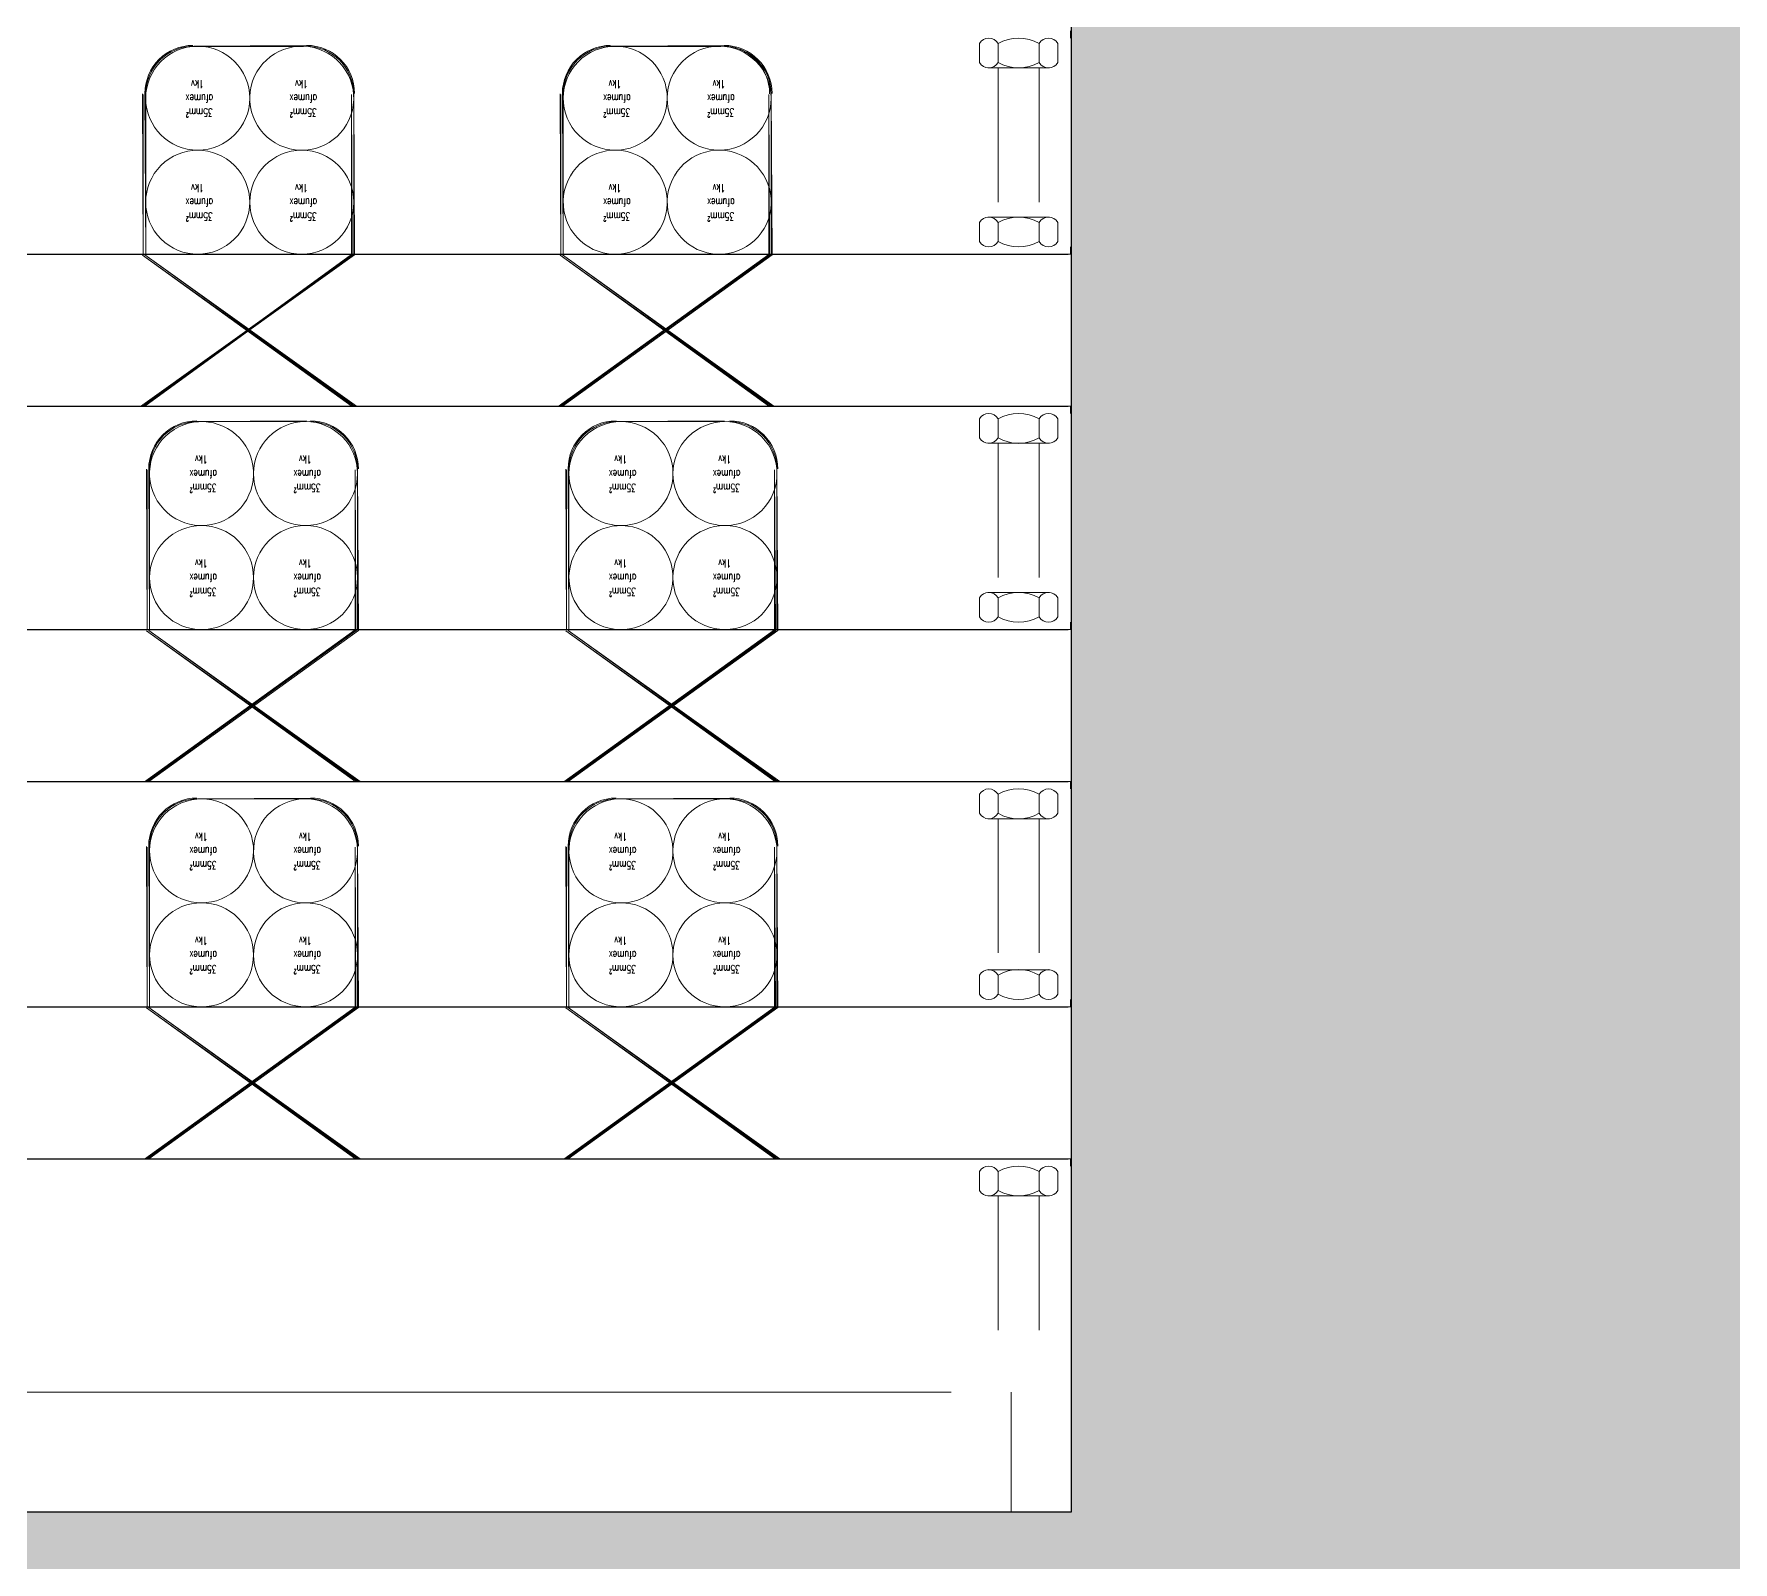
# Model space of a CAD drawing. Extents: x -14.2 to 52.3, y 3.7 to 90.9.
# Drawn here: x 12.7176 to 12.9299, y 17.6124 to 17.8035 of the extents above; entities that cross this region are included whole.
import ezdxf

# ---------------------------------------------------------------- set-up
doc = ezdxf.new("R2010")
doc.units = 0
for name, color, linetype, lineweight in [('limpo_PINI-PSG-PE-0102-LAZ-R00$0$0-1', 7, 'Continuous', 5), ('limpo_PINI-PSG-PE-0102-LAZ-R00$0$A-DETL', 1, 'Continuous', 5), ('limpo_PINI-PSG-PE-0102-LAZ-R00$0$A-DETL-GENF', 1, 'Continuous', 5), ('limpo_PINI-PSG-PE-0102-LAZ-R00$0$A-WALL-FNSH', 1, 'Continuous', 40), ('limpo_PINI-PSG-PE-0102-LAZ-R00$0$PNIN-HID-PL-0009-LAZ-R00_dwg', 8, 'Continuous', 5)]:
    doc.layers.add(name, color=color, linetype=linetype, lineweight=lineweight)
doc.layers.add('limpo_PINI-PSG-PE-0102-LAZ-R00$0$0-8', color=7, linetype='Continuous', lineweight=5, true_color=0x999999)
doc.layers.add('limpo_PINI-PSG-PE-0102-LAZ-R00$0$XR_ARQT', color=7, linetype='Continuous')
doc.layers.add('XR_ARQT', color=7, linetype='Continuous')
doc.styles.add('limpo_PINI-PSG-PE-0102-LAZ-R00$0$RomanS_2', font='romans__.ttf', dxfattribs={"width": 0.7, "height": 0.001})

# ---------------------------------------------------------------- blocks, each defined once
blk = doc.blocks.new('limpo_PINI-PSG-PE-0102-LAZ-R00$0$LAZ GERAL - PNE_dwg-25011385-009 - PRE - PAV_ LAZER - GERAL')
at = {"layer": 'limpo_PINI-PSG-PE-0102-LAZ-R00$0$0-8'}
for p, q in [((-8.780023387774634, -7.027509098863607), (-8.780023387774634, -7.026588197588922)), ((-8.791407511895684, -7.028180776160962), (-8.791407511895684, -7.03055714364648)), ((-8.78908513025921, -7.030557141375542), (-8.78908513025921, -7.028180778431899)), ((-8.783933004468494, -7.028180776160962), (-8.783933004468494, -7.03055714364648)), ((-8.781610623967438, -7.028180776160962), (-8.781610623967438, -7.03055714364648)), ((-8.782656605043798, -7.031228823214775), (-8.790361529683878, -7.031228823214775)), ((-8.78908502920251, -7.048004218685627), (-8.78908502920251, -7.031228820943838)), ((-8.783932903411795, -7.048004220956564), (-8.783932903411795, -7.031228820943838)), ((-8.782656559625082, -7.049878039175276), (-8.790361483129672, -7.049878039175276)), ((-8.791407466476969, -7.052926083958148), (-8.791407466476969, -7.050549718743561)), ((-8.789085083704975, -7.050549718743561), (-8.789085083704975, -7.052926081687211)), ((-8.78393295791426, -7.052926083958148), (-8.78393295791426, -7.050549716472631)), ((-8.781610577413232, -7.052926083958148), (-8.781610577413232, -7.050549718743561)), ((-8.77999626533554, -7.054518623924295), (-9.8292980312672, -7.054518623924295)), ((-8.869509757703355, -7.054518396830559), (-8.869509757703355, -7.054020757329468)), ((-8.817327602636624, -7.054518362766508), (-8.817327602636624, -7.054020725536347)), ((-8.780023342355875, -7.053597761255503), (-8.780023342355875, -7.054518662530192)), ((-8.780023342355875, -7.074439482831956), (-8.780023342355875, -7.073518583828211)), ((-8.791407466476969, -7.075111162400255), (-8.791407466476969, -7.077487529885772)), ((-8.789085084840465, -7.077487527614835), (-8.789085084840465, -7.075111164671192)), ((-8.78393295904975, -7.075111162400255), (-8.78393295904975, -7.077487529885772)), ((-8.781610577413232, -7.075111162400255), (-8.781610577413232, -7.077487529885772)), ((-8.782656560760529, -7.078159209454064), (-8.790361483129672, -7.078159209454064)), ((-8.789084981512815, -7.094934607195853), (-8.789084981512815, -7.078159209454064)), ((-8.7839328557221, -7.094934607195853), (-8.7839328557221, -7.078159209454064)), ((-8.782656559625082, -7.096808523064851), (-8.790361483129672, -7.096808523064851)), ((-8.791407466476969, -7.099856567847738), (-8.791407466476969, -7.097480200362206)), ((-8.789085084840465, -7.097480200362206), (-8.789085084840465, -7.099856567847738)), ((-8.78393295904975, -7.0998565655768), (-8.78393295904975, -7.097480202633143)), ((-8.781610577413232, -7.0998565655768), (-8.781610577413232, -7.097480200362206)), ((-8.780023342355875, -7.100528247416023), (-8.780023342355875, -7.101449148690705)), ((-8.779996496658697, -7.101449110084801), (-9.8292980312672, -7.101449110084801)), ((-8.780023342355875, -7.121369968992475), (-8.780023342355875, -7.1204490677178)), ((-8.791407466476969, -7.12204164628983), (-8.791407466476969, -7.124418013775347)), ((-8.789085084840465, -7.124418013775347), (-8.789085084840465, -7.12204164628983)), ((-8.78393295904975, -7.122041648560767), (-8.78393295904975, -7.12441801150441)), ((-8.781610577413232, -7.12204164628983), (-8.781610577413232, -7.12441801150441)), ((-8.782656560760529, -7.125089691072702), (-8.790361483129672, -7.125089691072702)), ((-8.789084982648305, -7.141865091085442), (-8.789084982648305, -7.125089691072702)), ((-8.78393285685759, -7.141865091085442), (-8.78393285685759, -7.125089693343639)), ((-8.791407466476969, -7.147018008297685), (-8.791407466476969, -7.144641643083105)), ((-8.782656558489592, -7.14396996578575), (-8.790361481994182, -7.14396996578575)), ((-8.789085084840465, -7.144641643083105), (-8.789085084840465, -7.147018010568623)), ((-8.78393295791426, -7.147018008297685), (-8.78393295791426, -7.144641645354035)), ((-8.781610577413232, -7.147018008297685), (-8.781610577413232, -7.144641643083105)), ((-8.780023342355875, -7.147689690136914), (-8.780023342355875, -7.14861059141159)), ((-8.779996729120256, -7.148610550534762), (-9.8292980312672, -7.148610550534762)), ((-8.791407466476969, -7.169203089010715), (-8.791407466476969, -7.171579456496239)), ((-8.789085084840465, -7.171579454225302), (-8.789085084840465, -7.169203089010715)), ((-8.78393295904975, -7.169203089010715), (-8.78393295904975, -7.171579454225302)), ((-8.781610577413232, -7.169203089010715), (-8.781610577413232, -7.171579456496239)), ((-8.780023343491365, -7.16853141171336), (-8.780023343491365, -7.167610512709622)), ((-8.782656559625082, -7.172251136064538), (-8.790361483129672, -7.172251136064538)), ((-8.789084981512815, -7.18902104495168), (-8.789084981512815, -7.172251136064538)), ((-8.78393285685759, -7.189021069931982), (-8.78393285685759, -7.172251138335476))]:
    blk.add_line(p, q, dxfattribs=at)
at = {"layer": 'limpo_PINI-PSG-PE-0102-LAZ-R00$0$0-8', "flags": 128}
for points in [[(-8.87550975824874, -7.028418979281188), (-8.889609759473615, -7.028518979990483), (-8.875609758958035, -7.028518979990483)], [(-8.823327604317456, -7.028418945217133), (-8.837427602135946, -7.028518945926429), (-8.823427603891304, -7.028518945926429)], [(-8.895948382836394, -7.073518922197827), (-8.869509758838802, -7.054618978899718), (-8.86960975841265, -7.034518977129466), (-8.86960975841265, -7.05451898046136), (-8.895709758457357, -7.073518922197827)], [(-8.895709758457357, -7.034418978691107), (-8.895609758883523, -7.05451898046136), (-8.895609758883523, -7.034518977129466)], [(-8.843527603390626, -7.073518890404706), (-8.817327602636624, -7.054618947106604), (-8.81742760334592, -7.034518947607285), (-8.81742760334592, -7.054518946397309), (-8.84376622890511, -7.073518888133769)], [(-8.843527603390626, -7.03441894689799), (-8.84342760268133, -7.054518946397309), (-8.84342760268133, -7.034518945336348)], [(-9.8292980312672, -7.054519312018186), (-9.829298031267214, -7.073519312799014), (-8.77999635899107, -7.073519312799014)], [(-8.869509758838802, -7.073518922197827), (-8.895709758457357, -7.054618981170655), (-8.869271133324318, -7.073518924468765)], [(-8.817327602636624, -7.073518888133769), (-8.843527602255136, -7.054618947106604), (-8.817088978257587, -7.073518888133769)], [(-8.87550975824874, -7.075349463170767), (-8.889609759473615, -7.075449463880062), (-8.875609757822545, -7.075449463880062)], [(-8.823327605452945, -7.075349429106716), (-8.837427603271394, -7.075449429816011), (-8.823427605026751, -7.075449429816011)], [(-8.8952320259897, -7.120449147200588), (-8.869032025235683, -7.101549201631549), (-8.869132025944978, -7.081449202132234), (-8.869132025944978, -7.101449200922254), (-8.895470650368722, -7.120449147200588)], [(-8.895232024854238, -7.081349203693875), (-8.89513202641588, -7.101449200922254), (-8.89513202641588, -7.081449204403171)], [(-8.842811198854235, -7.12044909723997), (-8.816611198100262, -7.101549151670937), (-8.816711198809557, -7.081449152171615), (-8.816711198809557, -7.101449150961642), (-8.8430498232333, -7.12044909723997)], [(-8.842811199989725, -7.081349151462319), (-8.84271119814494, -7.101449153232579), (-8.84271119814494, -7.081449152171615)], [(-8.842811198854235, -7.101449153232579), (-8.869032026371173, -7.101449153232579), (-8.869032026371173, -7.100647653281698)], [(-9.8292980312672, -7.101449795907776), (-9.829298031267228, -7.12044979668859), (-8.779996590314227, -7.120449796688597)], [(-8.869032026371173, -7.120449144929651), (-8.8952320259897, -7.101549201631549), (-8.868793400856646, -7.120449147200588)], [(-8.816611198100262, -7.12044909723997), (-8.842811198854235, -7.101549151670937), (-8.816372574856686, -7.120449099510907)], [(-8.875031981497813, -7.122511187487845), (-8.88913198045175, -7.122611188197141), (-8.875131981071618, -7.122611188197141)], [(-8.822611153226902, -7.122511137527226), (-8.836711154451777, -7.122611135965585), (-8.822711152800707, -7.122611135965585)], [(-8.89523198057094, -7.167611130404481), (-8.869031979816967, -7.148711187106372), (-8.869131980526262, -7.128611187607049), (-8.869131980526262, -7.148611186397076), (-8.895470606085468, -7.167611130404481)], [(-8.89523198057094, -7.128511186897754), (-8.895131979861645, -7.148611186397076), (-8.895131979861645, -7.128611185336112)], [(-8.84281115343552, -7.167611080443862), (-8.816611152681517, -7.14871113714576), (-8.816711154526288, -7.1286111353755), (-8.816711154526288, -7.148611136436472), (-8.843049778950004, -7.167611080443862)], [(-8.84281115343552, -7.128511136937142), (-8.842711153861671, -7.148611136436472), (-8.842711153861671, -7.1286111353755)], [(-8.84281115343552, -7.148611136436472), (-8.869031980952428, -7.148611136436472), (-8.869031980952428, -7.147809636485576)], [(-9.8292980312672, -7.148611238628661), (-9.829298031267228, -7.167611237138544), (-8.779996822775757, -7.167611237138551)], [(-8.869031980952428, -7.167611128133537), (-8.895231979435493, -7.148711187106372), (-8.868793355437901, -7.167611132675418)], [(-8.816611152681517, -7.167611082714799), (-8.84281115343552, -7.14871113487483), (-8.81637252830248, -7.167611080443862)]]:
    blk.add_lwpolyline(points, dxfattribs=at)
at = {"layer": 'limpo_PINI-PSG-PE-0102-LAZ-R00$0$0-8'}
for centre, radius, start, end in [((-8.823327604317456, -7.03441894689799), 0.006000001680831701, 0, 90), ((-8.786509021377356, -7.055096886229514), 0.005226169717274493, 60.46758168409636, 119.5324305878726), ((-8.786509021377356, -7.079658332157138), 0.005226169717274493, 60.4675816840796, 119.5324522500198), ((-8.786509021377356, -7.173750258767605), 0.005226169717274493, 60.467581684089, 119.5324399781773)]:
    blk.add_arc(centre, radius, start, end, dxfattribs=at)
for centre, major_axis, ratio, start_param, end_param in [((-8.88970975904742, -7.034418978691107), (0.004242640871753602, 0.004242640470862402), 0.9999998107564154, 0.78539811601876, 2.356194442816025), ((-8.889609759473615, -7.034518979400403), (-0.00315439263643605, 0.005103901295599824), 0.999999576836372, 5.729609602077409, 7.300405928872312), ((-8.875609757822545, -7.034518977129466), (-0.004242614322799077, 0.004242667019683445), 0.9999998107516788, 3.92699712199881, 5.49779344878897), ((-8.875509759384187, -7.034418978691107), (0.005543287005178659, 0.002296078950015889), 0.9999997323704484, 5.890490089322546, 7.461286416112713), ((-8.837527602845242, -7.034418949168927), (-0.003154392233367742, 0.005103904214370404), 0.9999995768344135, 5.729609914970053, 7.300406241766733), ((-8.837427602135946, -7.034518945336348), (0.00600000054538441, 0), 0.9999998107558413, 1.570796326794897, 3.141592653589793), ((-8.823427602755814, -7.034518945336348), (-0.002831143433264317, 0.005290052737821124), 0.9999993176662811, 4.220993034179712, 5.791789360974608), ((-8.790246320509723, -7.028838782417775), (-0.001245909118799532, 0.0004785898309687143), 0.9999973096912076, 4.023890552653842, 6.134387399833321), ((-8.786509066796114, -7.032727945917845), (0.001332014964352846, 0.005053571689356862), 0.9999997827306771, 6.025464748204518, 7.056341184962339), ((-8.782771811947015, -7.028838784688716), (-0.0003402512668974318, 0.001290569767126364), 0.999997447746957, 4.970160173040618, 7.080655779063544), ((-8.790246320509723, -7.029899135118729), (0.0003890602664461838, 0.001276704093542593), 0.9999980976716217, 2.382142758665159, 4.49263929472465), ((-8.786509067931561, -7.026009971618652), (-0.002631520848281832, 0.00451530349557407), 0.9999995654744052, 2.098477774413507, 3.129353804361375), ((-8.782771813082505, -7.029899135118729), (0.0006719845968061739, 0.001153160727802007), 0.9999974477561707, 2.613970549363344, 4.724465749356538), ((-8.790246275090979, -7.051207722729444), (0.001334218203109738, 3.463328676901614e-05), 0.9999961953132573, 0.4895957647697895, 2.600092547202774), ((-8.782771768799236, -7.051207725000381), (0.001290569610411997, 0.0003402471800673628), 0.9999982984893514, 0.257772433539825, 2.368266764501812), ((-8.790246275090979, -7.052268077701335), (-0.001153165353473552, 0.0006719744035592435), 0.9999991492557694, 1.043165878950181, 3.15366450015236), ((-8.786509022512845, -7.048378911930321), (-0.002945002532799274, 0.004317391775710473), 0.9999984636936734, 2.027525721726098, 3.05840204882416), ((-8.782771768799236, -7.052268075430398), (-0.0001800123911090286, 0.001322475594422168), 0.999996492261655, 1.951058713378893, 4.06155531418422), ((-8.8892320254443, -7.081349203693875), (-0.001378518216572097, 0.005839495637910913), 0.9999995768386104, 6.051361549982969, 7.622157876777872), ((-8.889132024735005, -7.081449202132234), (0.005839493782139217, 0.001378526077667821), 0.9999995768380809, 1.338971412647444, 2.909767739443525), ((-8.875132025354915, -7.081449204403171), (0.002296105229054122, 0.005543277603664001), 0.9999994647359943, 5.105088938943341, 6.675885265738244), ((-8.87503202464562, -7.081349201422938), (-0.004242667421231662, 0.004242613921245835), 0.9999998107564159, 3.926984606575219, 5.497780933370116), ((-8.836811199444341, -7.081349149191382), (0.00554328063681741, 0.002296095553791286), 0.9999991970992652, 1.178098335357192, 2.74889466214972), ((-8.836711198735046, -7.081449152171615), (0, 0.006000001680853018), 0.9999996215070173, 1.554312234475219e-15, 1.570796326794898), ((-8.822711198219466, -7.081449152171615), (0, 0.006000001680853018), 0.9999996215070173, 4.712388980384685, 6.283185307179588), ((-8.822611198645646, -7.081349151462319), (-0.004242660583582737, 0.004242621561851266), 0.9999996215152354, 3.926986028985343, 5.497782355784977), ((-8.790246273955518, -7.075769168657068), (-0.001062417230017023, 0.0008078409213643972), 0.9999964922813634, 4.307252620559174, 6.417749958431903), ((-8.782771767663746, -7.075769170928005), (0.0003890590680339172, 0.001276704458743344), 0.9999980976787641, 5.523734473584351, 7.634229948727786), ((-8.790246273955518, -7.076829521358022), (0.0008480227372010302, 0.001030631827606147), 0.9999973096954772, 2.77484457445431, 4.885340619820854), ((-8.786509021377356, -7.072940357857945), (-0.003320816624447444, 0.004035475859729767), 0.9999993129431484, 1.937601600075864, 2.968477559737824), ((-8.782771767663746, -7.076829521358022), (0.0006719854411842812, 0.001153159902599217), 0.9999982985019722, 2.61397177735846, 4.724466617530342), ((-8.790246275090979, -7.098138208889971), (0.0003890638616010376, 0.001276702997965261), 0.999998097650194, 5.523738228211818, 7.634233703362897), ((-8.786509021377356, -7.102027370119096), (-0.004159145599074765, 0.003164545429758085), 0.999999692741446, 4.847369061212706, 5.878245076494149), ((-8.782771768799236, -7.098138208889971), (0.0003890638616010376, 0.001276702997965261), 0.999998097650194, 5.523738228211818, 7.634235183695508), ((-8.790246275090979, -7.099198559319973), (-3.463042240665936e-05, 0.001334221372141366), 0.9999980976741327, 2.060394890718569, 4.170890641012214), ((-8.786509021377356, -7.095309400361785), (-0.005224418133926791, 0.0001353179355762212), 0.9999995141756303, 1.081253453669685, 2.112129740494705), ((-8.782771767663746, -7.09919856159091), (-0.001153161591674686, 0.0006719803189107271), 0.999998298516516, 1.04317001710646, 3.153669339412231), ((-8.889231980025556, -7.128511189168691), (-0.003508264701294412, 0.004867454538783849), 0.9999994015546644, 5.658662060776788, 7.22945838757169), ((-8.875031981497813, -7.128511186897754), (0.006000001680845911, 0), 0.99999962151057, 0, 1.570796326794897), ((-8.836811152890135, -7.128511136937142), (0, 0.006000001680853018), 0.999999810755285, 1.554312234475219e-15, 1.570796326794898), ((-8.822611153226902, -7.128511139208079), (0, 0.006000001680853018), 0.999999810755285, 4.712388980384685, 6.283185307179588), ((-8.790246275090979, -7.12269965481758), (0.0003890638616122573, 0.001276702997946643), 0.9999980976620985, 5.523738228220607, 7.634233703381735), ((-8.786509021377356, -7.12658881604672), (-0.005053569314386713, 0.001332028429914118), 0.999999348195572, 4.454671028707194, 5.485546816865044), ((-8.782771768799236, -7.12269965481758), (0.0003089818969556752, 0.001298413148607938), 0.999996932599295, 5.461560086934437, 7.572058037201592), ((-8.88913198045175, -7.128611187607049), (-0.005103913508275883, 0.003154375035677576), 0.9999995768348631, 5.265960741550608, 6.836757068345511), ((-8.875131981071618, -7.128611185336112), (-0.005103909560450232, 0.003154381423422857), 0.9999995768353926, 3.695165666294694, 5.265961993089591), ((-8.836711153316287, -7.128611137646438), (-0.003508267747246253, 0.004867452343390898), 0.9999994015561625, 5.658661434998772, 7.229457761792491), ((-8.822711152800707, -7.128611137646438), (0.00315437986088559, 0.005103909191321135), 0.9999995768379608, 5.265962182394975, 6.83675850918751), ((-8.790246275090979, -7.123760005247597), (-3.463292716984961e-05, 0.001334221307129487), 0.999998097671752, 2.06039301339291, 4.17088876369754), ((-8.786509021377356, -7.119870841747527), (-0.001210162476147067, 0.005084132476876384), 0.9999992166417497, 2.392475437972201, 3.42335207311104), ((-8.782771768799236, -7.123760007518534), (-0.000908949868932676, 0.0009773176989263676), 0.9999969325654134, 1.337174962842451, 3.44767477584916), ((-8.786509021377356, -7.149188815110925), (-0.00359855045669245, 0.003789895619540264), 0.9999995141757938, 5.008241174897856, 6.039117042698642), ((-8.790246275090979, -7.145299651610856), (0.001062124631066252, 0.0008082260612800536), 0.9999987968578232, 6.148260883391385, 8.258754728793733), ((-8.782771768799236, -7.145299651610856), (0.0009773166786192621, 0.0009089517879750022), 0.9999969325844186, 6.049563109902673, 8.160058520310123), ((-8.790246275090979, -7.146360002040872), (-0.00062765931469975, 0.001177874452729759), 0.9999980976757158, 1.596743782768732, 3.707240293772867), ((-8.786509021377356, -7.142470840811733), (-0.002631516957893553, 0.00451530542968675), 0.9999997827354912, 2.098478509392848, 3.129355064894812), ((-8.782771769934683, -7.146360004311809), (-0.001062415743177342, 0.0008078428767466197), 0.9999964922671604, 1.165661807486394, 3.276160625710361), ((-8.790246275090979, -7.169861095267535), (-0.001153161825724003, 0.0006719765332455259), 0.9999991492491864, 4.184762080852434, 6.295258382843605), ((-8.782771768799236, -7.169861097538472), (0.0003089822094513786, 0.001298413074258533), 0.999996932587483, 5.461560327610274, 7.572056797526246), ((-8.790246275090979, -7.170921447968482), (-0.0003402403070901733, 0.00129057462351527), 0.9999982985039451, 1.828575338766452, 3.939072209593031), ((-8.786509021377356, -7.167032284468412), (-0.004159142852249939, 0.003164554151655368), 0.9999996927406665, 1.705777890141489, 2.736653880270672), ((-8.782771768799236, -7.170921445697545), (-0.0003402492102873641, 0.001290572352617768), 0.9999974477507351, 1.828568664441322, 3.939063209548134)]:
    blk.add_ellipse(centre, major_axis=major_axis, ratio=ratio, start_param=start_param, end_param=end_param, dxfattribs=at)
for centre, major_axis, ratio in [((-8.889109758198074, -7.035018980675936), (0.006499999549987479, 0), 0.9999998253114166), ((-8.876109756827162, -7.035018980675936), (0.001493388216672534, 0.006326120634911591), 0.9999996093852187), ((-8.836927603131343, -7.035018944340951), (0.006005204772196332, 0.00248747117593447), 0.9999997529516084), ((-8.823927602895907, -7.035018944340951), (0, 0.006500000685459639), 0.9999998253119937), ((-8.889109758198074, -7.048018982046841), (0.004596229380855388, 0.004596160546615075), 0.9999998253060393), ((-8.876109757962638, -7.048018979775904), (0.006500000685477403, 0), 0.999999650620708), ((-8.836927601995853, -7.04801894571186), (0.001493372030244747, 0.006326124455972333), 0.9999996093867849), ((-8.823927604031354, -7.048018943440923), (-0.006326116795730375, 0.001493404479775125), 0.9999996093828398), ((-8.888632024594955, -7.081949203407767), (-0.003417236974662183, 0.005529241312564271), 0.9999996093888984), ((-8.875632026630456, -7.081949201136837), (0.006500001820924695, 0), 0.9999998253136639), ((-8.836211199730442, -7.081949153447155), (0.0045961980432906, 0.004596191884413329), 0.9999998253114503), ((-8.823211199495006, -7.081949153447155), (0.004596189880404422, 0.004596201653096509), 0.9999994759344417), ((-8.888632025730402, -7.094949202507735), (-0.004596210418126143, 0.004596180312428553), 0.9999996506252496), ((-8.87563202549498, -7.094949200236798), (0, 0.006500000685448981), 0.9999998253136334), ((-8.836211199730442, -7.09494915254713), (-0.006326115835572067, 0.001493408546975311), 0.9999996093849675), ((-8.823211198359516, -7.09494915254713), (0, 0.006500000685463192), 0.9999996506250806), ((-8.888631980311686, -7.129111186611652), (-0.002487412374986681, 0.00600523035732918), 0.9999997529564773), ((-8.875631981211711, -7.129111184340715), (-0.003800618973104157, 0.005273075031780532), 0.9999994475903478), ((-8.836211153176237, -7.129111134380111), (-0.005529220009378882, 0.003417269284169299), 0.9999996093859566), ((-8.823211154076247, -7.129111136651048), (0.006499999549959057, 0), 0.9999998253179755), ((-8.888631981447148, -7.142111187982557), (0.004596195064069986, 0.004596194863627797), 0.999999825310677), ((-8.875631982347159, -7.142111187982557), (0.003067073925591612, 0.005730890665306024), 0.999999370157666), ((-8.836211154311684, -7.142111138021946), (0.003067075613468438, 0.005730889761979567), 0.9999993701601092), ((-8.823211154076247, -7.142111138021946), (0.003067076888351901, 0.005730886503975415), 0.9999993701608532)]:
    blk.add_ellipse(centre, major_axis=major_axis, ratio=ratio, dxfattribs=at)
at = {"layer": 'limpo_PINI-PSG-PE-0102-LAZ-R00$0$0-1', "char_height": 0.001, "attachment_point": 1, "rotation": 180, "line_spacing_factor": 0.9830834373146234, "style": 'limpo_PINI-PSG-PE-0102-LAZ-R00$0$RomanS_2'}
for s, insert, width in [('1kv', (-8.888355376782826, -7.033748356923752), 0.002133290672852436), ('1kv', (-8.87535537654739, -7.033748354652815), 0.002133290672852436), ('1kv', (-8.836173221716095, -7.03374832058876), 0.002133290672852436), ('1kv', (-8.823173221480658, -7.033748322859697), 0.002133290672852436), ('afumex', (-8.88717839897852, -7.035569614306382), 0.004595717620944962), ('afumex', (-8.87417840101402, -7.035569614306382), 0.004595717620944962), ('afumex', (-8.834996245047265, -7.035569580242328), 0.004595717620944962), ('afumex', (-8.821996244811828, -7.035569580242328), 0.004595717620944962), ('35mm²', (-8.887227228665168, -7.037293219128539), 0.004425054367116768), ('35mm²', (-8.874227227294256, -7.037293219128539), 0.004425054367116768), ('35mm²', (-8.835045072462947, -7.037293187335422), 0.004425054367116768), ('35mm²', (-8.822045072227525, -7.037293187335422), 0.004425054367116768), ('1kv', (-8.888355375647336, -7.046748358294664), 0.002133290672852436), ('1kv', (-8.87535537654739, -7.04674835375279), 0.002133290672852436), ('1kv', (-8.836173221716095, -7.046748321959669), 0.002133290672852436), ('1kv', (-8.823173220345168, -7.046748321959669), 0.002133290672852436), ('afumex', (-8.88717839897852, -7.048569615677295), 0.004595717620944962), ('afumex', (-8.87417839987853, -7.048569615677295), 0.004595717620944962), ('afumex', (-8.834996246182712, -7.048569579342306), 0.004595717620944962), ('afumex', (-8.821996244811828, -7.048569581613236), 0.004595717620944962), ('35mm²', (-8.887227228665168, -7.050293218228518), 0.004425054367116768), ('35mm²', (-8.874227228429703, -7.050293220499455), 0.004425054367116768), ('35mm²', (-8.835045072462947, -7.050293186435397), 0.004425054367116768), ('35mm²', (-8.822045072227525, -7.050293186435397), 0.004425054367116768), ('1kv', (-8.887877643179706, -7.080678579655583), 0.002133290672852436), ('1kv', (-8.874877644079731, -7.080678579655583), 0.002133290672852436), ('1kv', (-8.835456816044243, -7.080678529694971), 0.002133290672852436), ('1kv', (-8.822456818079758, -7.080678529694971), 0.002133290672852436), ('afumex', (-8.8867006653754, -7.082499841580088), 0.004595717620944962), ('afumex', (-8.873700665139964, -7.082499839309151), 0.004595717620944962), ('afumex', (-8.834279839375426, -7.082499787077602), 0.004595717620944962), ('afumex', (-8.82127983913999, -7.082499787077602), 0.004595717620944962), ('35mm²', (-8.88674949619751, -7.084223441860374), 0.004425054367116768), ('35mm²', (-8.873749495962073, -7.084223444131311), 0.004425054367116768), ('35mm²', (-8.834328667926599, -7.084223394170699), 0.004425054367116768), ('35mm²', (-8.82132866882661, -7.084223394170699), 0.004425054367116768), ('1kv', (-8.887877644315154, -7.093678578755558), 0.002133290672852436), ('1kv', (-8.874877645215207, -7.093678578755558), 0.002133290672852436), ('1kv', (-8.835456817179733, -7.093678528794939), 0.002133290672852436), ('1kv', (-8.822456818079758, -7.093678528794939), 0.002133290672852436), ('afumex', (-8.886700666510848, -7.095499838409125), 0.004595717620944962), ('afumex', (-8.873700666275411, -7.095499836138188), 0.004595717620944962), ('afumex', (-8.834279839375426, -7.095499788448507), 0.004595717620944962), ('afumex', (-8.821279840275437, -7.095499786177569), 0.004595717620944962), ('35mm²', (-8.88674949619751, -7.097223445502216), 0.004425054367116768), ('35mm²', (-8.873749494826583, -7.097223443231279), 0.004425054367116768), ('35mm²', (-8.834328666791109, -7.097223395541604), 0.004425054367116768), ('35mm²', (-8.821328667691162, -7.097223395541604), 0.004425054367116768), ('afumex', (-8.886700621092132, -7.129661822513043), 0.004595717620944962), ('1kv', (-8.887877598896438, -7.127840562859475), 0.002133290672852436), ('afumex', (-8.873700620856695, -7.129661822513043), 0.004595717620944962), ('1kv', (-8.874877598660973, -7.127840562859475), 0.002133290672852436), ('afumex', (-8.834279793956668, -7.129661774823361), 0.004595717620944962), ('1kv', (-8.835456771760988, -7.127840512898857), 0.002133290672852436), ('afumex', (-8.821279793721246, -7.129661774823361), 0.004595717620944962), ('1kv', (-8.822456771525552, -7.127840510627919), 0.002133290672852436), ('35mm²', (-8.886749450778751, -7.131385427335196), 0.004425054367116768), ('35mm²', (-8.873749450543315, -7.131385429606134), 0.004425054367116768), ('35mm²', (-8.83432862364333, -7.131385379645522), 0.004425054367116768), ('35mm²', (-8.821328623407894, -7.131385377374585), 0.004425054367116768), ('afumex', (-8.886700621092132, -7.142661826154885), 0.004595717620944962), ('1kv', (-8.887877598896438, -7.14084056423038), 0.002133290672852436), ('afumex', (-8.873700620856695, -7.142661823883948), 0.004595717620944962), ('1kv', (-8.874877599796463, -7.14084056423038), 0.002133290672852436), ('afumex', (-8.83427979282122, -7.142661773923336), 0.004595717620944962), ('1kv', (-8.835456772896435, -7.140840514269769), 0.002133290672852436), ('afumex', (-8.821279793721246, -7.142661776194274), 0.004595717620944962), ('1kv', (-8.822456772660999, -7.140840511998832), 0.002133290672852436), ('35mm²', (-8.886749450778751, -7.144385426435171), 0.004425054367116768), ('35mm²', (-8.873749449407867, -7.144385428706109), 0.004425054367116768), ('35mm²', (-8.83432862250784, -7.14438537874549), 0.004425054367116768), ('35mm²', (-8.821328622272404, -7.14438537647456), 0.004425054367116768)]:
    blk.add_mtext(s, dxfattribs=dict(at, insert=insert, width=width))
blk = doc.blocks.new('limpo_PINI-PSG-PE-0102-LAZ-R00$0$PNIN-HID-PL-0009-LAZ-R00_dwg-3604853-5PPE_008_LAZER__P_A_0_09_')
at = {"color": 9, "lineweight": 5}
for p, q in [((22479.54511883, 12001.55281498489), (21430.24335289834, 12001.55281498489)), ((21430.24335289832, 11982.55212611017), (22479.54502517447, 11982.55212611017)), ((22384.0316259168, 11980.72197573842), (22369.93162469193, 11980.62197502912)), ((22436.21377871259, 11980.72200980247), (22422.11378089415, 11980.62200909317)), ((22479.54488750684, 11954.62232882439), (21430.24335289834, 11954.62232882439)), ((21430.24335289831, 11935.6216422206), (22479.54479385131, 11935.6216422206)), ((22384.50940266773, 11933.56025142134), (22370.40940371379, 11933.46025071205)), ((22436.93023093864, 11933.56030138196), (22422.83022971376, 11933.4603029436)), ((22479.54465504528, 11907.46088837442), (21430.24335289834, 11907.46088837442)), ((21430.24335289831, 11888.46020177064), (22479.54456138978, 11888.46020177064))]:
    blk.add_line(p, q, dxfattribs=at)
at = {"color": 9, "lineweight": 5, "flags": 128}
for points in [[(22384.0316259168, 12027.652459628), (22369.93162469193, 12027.5524589187), (22383.9316252075, 12027.5524589187)], [(22436.21377984808, 12027.65249369205), (22422.11378202959, 12027.55249298276), (22436.11378027423, 12027.55249298276)], [(22363.59300132915, 11982.55251671136), (22390.03162532674, 12001.45246000946), (22389.93162575289, 12021.55246177972), (22389.93162575289, 12001.55245844782), (22363.83162570818, 11982.55251671136)], [(22363.83162570818, 12021.65246021808), (22363.93162528202, 12001.55245844782), (22363.93162528202, 12021.55246177972)], [(22416.01378077491, 11982.55254850448), (22442.21378152892, 12001.45249180258), (22442.11378081962, 12021.5524913019), (22442.11378081962, 12001.55249251188), (22415.77515526043, 11982.55255077542)], [(22416.01378077491, 12021.6524920112), (22416.11378148421, 12001.55249251188), (22416.11378148421, 12021.55249357284)], [(22390.03162532674, 11982.55251671136), (22363.83162570818, 12001.45245773853), (22390.27025084122, 11982.55251444042)], [(22442.21378152892, 11982.55255077542), (22416.0137819104, 12001.45249180258), (22442.45240590795, 11982.55255077542)], [(22364.30935817584, 11935.6222917086), (22390.50935892986, 11954.52223727764), (22390.40935822056, 11974.62223677695), (22390.40935822056, 11954.62223798693), (22364.07073379682, 11935.6222917086)], [(22364.3093593113, 11974.72223521531), (22364.40935774966, 11954.62223798693), (22364.40935774966, 11974.62223450601)], [(22416.7301853113, 11935.62234166922), (22442.93018606528, 11954.52228723825), (22442.83018535598, 11974.62228673757), (22442.83018535598, 11954.62228794754), (22416.49156093224, 11935.62234166922)], [(22416.73018417581, 11974.72228744686), (22416.8301860206, 11954.62228567661), (22416.8301860206, 11974.62228673757)], [(22390.50935779437, 11935.62229397953), (22364.30935817584, 11954.52223727764), (22390.74798330889, 11935.6222917086)], [(22442.93018606528, 11935.62234166922), (22416.7301853113, 11954.52228723825), (22443.16880930885, 11935.62233939828)], [(22364.3094035946, 11888.4603085047), (22390.50940434857, 11907.36025180281), (22390.40940363927, 11927.46025130213), (22390.40940363927, 11907.46025251211), (22364.07077808007, 11888.4603085047)], [(22364.3094035946, 11927.56025201143), (22364.40940430389, 11907.46025251211), (22364.40940430389, 11927.46025357307)], [(22416.73023073002, 11888.46035846532), (22442.93023148402, 11907.36030176343), (22442.83022963925, 11927.46030353369), (22442.83022963925, 11907.46030247271), (22416.49160521553, 11888.46035846532)], [(22416.73023073002, 11927.56030197204), (22416.83023030387, 11907.46030247271), (22416.83023030387, 11927.46030353369)], [(22390.50940321311, 11888.46031077565), (22364.30940473004, 11907.36025180281), (22390.74802872764, 11888.46030623377)], [(22442.93023148402, 11888.46035619438), (22416.73023073002, 11907.36030403436), (22443.16885586306, 11888.46035846532)]]:
    blk.add_lwpolyline(points, dxfattribs=at)
at = {"color": 9, "lineweight": 5}
blk.add_arc((22436.21377984808, 12021.6524920112), 6.00000168083352, 0, 90, dxfattribs=at)
blk = doc.blocks.new('limpo_PINI-PSG-PE-0102-LAZ-R00$0$A$C745163c0')
at = {"layer": 'limpo_PINI-PSG-PE-0102-LAZ-R00$0$A-DETL-GENF'}
blk.add_hatch(color=252, dxfattribs=at).paths.add_polyline_path([(-1214.787636157405, -4240.395708894914), (-734.9999999999982, -4240.395708894914), (-734.9999999999891, -1740.395708894896), (-1234.999999999989, -1740.395708894896), (-1234.999999999989, -3990.39570889491), (-4499.999999999991, -3990.39570889491), (-4499.999999999991, -1240.395708894896), (-5000, -1240.395708894896), (-4999.999999999989, -3990.39570889491), (-7375.937775145047, -3990.39570889491), (-7543.986030821837, -3977.281267061389), (-7694.42563579933, -3929.948139145388), (-7830.036630680717, -3850.925195539308), (-7943.574906116687, -3743.25718198852), (-8030.343387454669, -3617.521555996798), (-8089.491991287403, -3469.461518771237), (-8114.533597318469, -3320.404331109323), (-8875.574214688535, 3522.443641694073), (-8899.917729702662, 3763.300122462366), (-8904.075530512055, 3840.957657146344), (-8900.888704359408, 3918.661094263593), (-8864.778731952014, 4126.970440392437), (-8758.370816032071, 4309.656151988787), (-8594.992805433543, 4443.836401819895), (-8223.708323604631, 4625.315719474598), (-7834.729374900969, 4764.894681531227), (-7573.003578863115, 4836.939214548227), (-7299.999816269425, 4908.380938356459), (-6554.429803129613, 5083.097606346666), (-6069.830693111092, 5185.352105033297), (-3680.000134642007, 5695.854618634348), (-3680.000134642007, 4815.00000327007), (-5930.000134576967, 4815.00000327007), (-5930.000134576967, 2215.000063640717), (-3480.000134576951, 2215.000063640717), (-3480.000134576951, 2515.000063640189), (-5680.000134641992, 2515.000063640189), (-5680.000134641992, 4515.000003270066), (-3480.000134576951, 4515.000003270066), (-3480.000134576951, 5994.218576658848), (-6362.302175040107, 5379.095145197643), (-6612.92965087888, 5326.161418864929), (-7360.175003462491, 5151.05215229643), (-7643.4326675931, 5076.927108689699), (-7910.040774657174, 4999.664094729622), (-8035.626835549692, 4959.798679839514), (-8155.8338304032, 4918.914178025039), (-8270.059626957987, 4877.001540261248), (-8378.04577010445, 4833.932770107574), (-8429.061986538542, 4812.160208057001), (-8561.244346179796, 4746.242041423717), (-8692.231508701814, 4677.979722777214), (-8956.08663590084, 4462.137704067682), (-9117.276436118336, 4161.762682643355), (-9151.268867539406, 3822.569787971443), (-9122.61377512868, 3481.549387924664), (-8362.531953986712, -3350.896130609268), (-8324.784294195964, -3555.680415860734), (-8245.996238974483, -3744.150820349896), (-8128.708811086182, -3913.166002882095), (-7977.761832137759, -4052.383055818373), (-7796.280242439114, -4158.240889846926), (-7597.488944431966, -4221.553335502187), (-7388.979030996094, -4240.395708894881), (-2219.611854907407, -4240.395708894899)])
at = {"layer": 'limpo_PINI-PSG-PE-0102-LAZ-R00$0$A-DETL', "color": 1, "lineweight": 30}
for p, q in [((-1234.999999999996, -1740.395708894892), (-1234.999999999996, -3990.395708894896)), ((-1234.999999999996, -3990.395708894896), (-4499.999999999996, -3990.395708894896))]:
    blk.add_line(p, q, dxfattribs=at)
at = {"layer": 'limpo_PINI-PSG-PE-0102-LAZ-R00$0$A-WALL-FNSH', "lineweight": 5}
for p, q in [((-1249.999999999995, -3975.395708894892), (-2325.015000000019, -3975.395708894892)), ((-1242.5, -3990.395708894896), (-1242.5, -3975.395708894892))]:
    blk.add_line(p, q, dxfattribs=at)
at = {"layer": 'limpo_PINI-PSG-PE-0102-LAZ-R00$0$PNIN-HID-PL-0009-LAZ-R00_dwg', "color": 9}
blk.add_blockref('limpo_PINI-PSG-PE-0102-LAZ-R00$0$PNIN-HID-PL-0009-LAZ-R00_dwg-3604853-5PPE_008_LAZER__P_A_0_09_', (-23714.89205015465, -15834.71684584265), dxfattribs=at)
blk = doc.blocks.new('limpo_PINI-PSG-PE-0102-LAZ-R00')
at = {"layer": 'limpo_PINI-PSG-PE-0102-LAZ-R00$0$XR_ARQT', "xscale": 0.001000000000038553, "yscale": 0.001000000000038553, "zscale": 0.001000000000038553}
blk.add_blockref('limpo_PINI-PSG-PE-0102-LAZ-R00$0$A$C745163c0', (14.12395706891857, 21.59203309899526), dxfattribs=at)
at = {"layer": 'limpo_PINI-PSG-PE-0102-LAZ-R00$0$XR_ARQT'}
blk.add_blockref('limpo_PINI-PSG-PE-0102-LAZ-R00$0$LAZ GERAL - PNE_dwg-25011385-009 - PRE - PAV_ LAZER - GERAL', (21.66890713574764, 24.81343055707635), dxfattribs=at)

msp = doc.modelspace()

# ---------------------------------------------------------------- block references
at = {"layer": 'XR_ARQT'}
msp.add_blockref('limpo_PINI-PSG-PE-0102-LAZ-R00', (-0.04176675143469311, 0.01701602956512716), dxfattribs=at)

doc.saveas('drawing.dxf')
